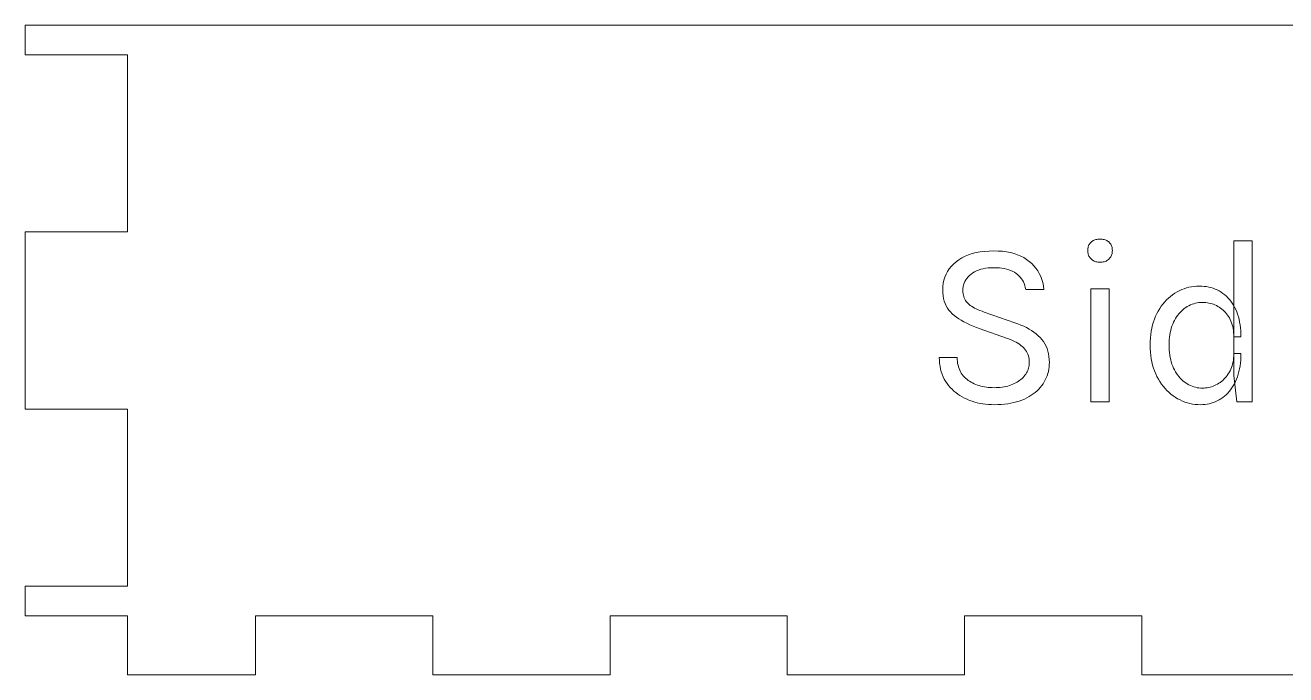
# Model space of a CAD drawing. Extents: x 3 to 334, y 3 to 234.
# Drawn here: x 212 to 276, y 3 to 36 of the extents above; entities that cross this region are included whole.
import ezdxf

# ---------------------------------------------------------------- set-up
doc = ezdxf.new("R2010")
doc.units = 0
doc.layers.get('0').update_dxf_attribs({"lineweight": 0})

msp = doc.modelspace()

# ---------------------------------------------------------------- linework, layer by layer
for p, q in [((217.196, 36), (212, 36)), ((212, 36), (212, 34.5)), ((329.202, 36), (217.196, 36)), ((212, 34.5), (217.196, 34.5)), ((217.196, 34.5), (217.196, 25.5)), ((217.196, 25.5), (212, 25.5)), ((212, 25.5), (212, 16.5)), ((266.093, 24.946), (266.125, 24.978)), ((266.125, 24.978), (266.16, 25.008)), ((266.16, 25.008), (266.197, 25.034)), ((266.197, 25.034), (266.237, 25.058)), ((266.237, 25.058), (266.279, 25.078)), ((266.279, 25.078), (266.323, 25.095)), ((266.323, 25.095), (266.37, 25.109)), ((266.37, 25.109), (266.419, 25.12)), ((266.419, 25.12), (266.471, 25.128)), ((266.471, 25.128), (266.525, 25.132)), ((266.525, 25.132), (266.581, 25.134)), ((266.581, 25.134), (266.581, 25.134)), ((266.581, 25.134), (266.638, 25.132)), ((266.638, 25.132), (266.692, 25.128)), ((266.692, 25.128), (266.743, 25.12)), ((266.743, 25.12), (266.792, 25.109)), ((266.792, 25.109), (266.839, 25.095)), ((266.839, 25.095), (266.884, 25.078)), ((266.884, 25.078), (266.926, 25.058)), ((266.926, 25.058), (266.965, 25.034)), ((266.965, 25.034), (267.002, 25.008)), ((267.002, 25.008), (267.037, 24.978)), ((267.037, 24.978), (267.069, 24.946)), ((273.373, 18.21), (273.373, 25.05)), ((273.373, 25.05), (274.309, 25.05)), ((274.309, 25.05), (274.309, 16.866)), ((259.726, 24.264), (259.901, 24.335)), ((259.901, 24.335), (260.087, 24.396)), ((260.087, 24.396), (260.284, 24.446)), ((260.284, 24.446), (260.493, 24.484)), ((260.493, 24.484), (260.713, 24.512)), ((260.713, 24.512), (260.944, 24.528)), ((260.944, 24.528), (261.187, 24.534)), ((261.187, 24.534), (261.187, 24.534)), ((261.187, 24.534), (261.413, 24.529)), ((261.413, 24.529), (261.628, 24.513)), ((261.628, 24.513), (261.833, 24.486)), ((261.833, 24.486), (262.028, 24.449)), ((262.028, 24.449), (262.213, 24.401)), ((262.213, 24.401), (262.388, 24.343)), ((262.388, 24.343), (262.553, 24.274)), ((265.957, 24.558), (265.959, 24.61)), ((265.959, 24.505), (265.957, 24.558)), ((265.957, 24.558), (265.957, 24.558)), ((265.959, 24.61), (265.964, 24.659)), ((265.964, 24.454), (265.959, 24.505)), ((265.964, 24.659), (265.972, 24.707)), ((265.972, 24.405), (265.964, 24.454)), ((265.972, 24.707), (265.984, 24.752)), ((265.984, 24.359), (265.972, 24.405)), ((265.984, 24.752), (265.999, 24.795)), ((265.999, 24.314), (265.984, 24.359)), ((265.999, 24.795), (266.018, 24.836)), ((266.018, 24.836), (266.04, 24.875)), ((266.04, 24.875), (266.065, 24.911)), ((266.065, 24.911), (266.093, 24.946)), ((267.069, 24.946), (267.098, 24.911)), ((267.098, 24.911), (267.123, 24.875)), ((267.123, 24.875), (267.145, 24.836)), ((267.145, 24.836), (267.163, 24.795)), ((267.163, 24.795), (267.178, 24.752)), ((267.178, 24.359), (267.163, 24.314)), ((267.178, 24.752), (267.19, 24.707)), ((267.19, 24.405), (267.178, 24.359)), ((267.19, 24.707), (267.198, 24.659)), ((267.198, 24.454), (267.19, 24.405)), ((267.198, 24.659), (267.204, 24.61)), ((267.204, 24.505), (267.198, 24.454)), ((267.204, 24.61), (267.205, 24.558)), ((267.205, 24.558), (267.204, 24.505)), ((267.205, 24.558), (267.205, 24.558)), ((258.926, 23.622), (259.027, 23.748)), ((259.027, 23.748), (259.142, 23.868)), ((259.142, 23.868), (259.27, 23.982)), ((259.27, 23.982), (259.411, 24.087)), ((259.411, 24.087), (259.563, 24.181)), ((259.563, 24.181), (259.726, 24.264)), ((262.553, 24.274), (262.708, 24.194)), ((262.708, 24.194), (262.853, 24.104)), ((262.853, 24.104), (262.987, 24.003)), ((262.987, 24.003), (263.111, 23.893)), ((263.111, 23.893), (263.224, 23.776)), ((263.224, 23.776), (263.326, 23.652)), ((266.018, 24.272), (265.999, 24.314)), ((266.04, 24.231), (266.018, 24.272)), ((266.065, 24.193), (266.04, 24.231)), ((266.093, 24.157), (266.065, 24.193)), ((266.125, 24.123), (266.093, 24.157)), ((266.16, 24.092), (266.125, 24.123)), ((266.197, 24.064), (266.16, 24.092)), ((266.237, 24.039), (266.197, 24.064)), ((266.279, 24.017), (266.237, 24.039)), ((266.323, 23.999), (266.279, 24.017)), ((266.37, 23.984), (266.323, 23.999)), ((266.419, 23.973), (266.37, 23.984)), ((266.471, 23.965), (266.419, 23.973)), ((266.525, 23.96), (266.471, 23.965)), ((266.581, 23.958), (266.525, 23.96)), ((266.638, 23.96), (266.581, 23.958)), ((266.581, 23.958), (266.581, 23.958)), ((266.581, 23.958), (266.581, 23.958)), ((266.692, 23.965), (266.638, 23.96)), ((266.743, 23.973), (266.692, 23.965)), ((266.792, 23.984), (266.743, 23.973)), ((266.839, 23.999), (266.792, 23.984)), ((266.884, 24.017), (266.839, 23.999)), ((266.926, 24.039), (266.884, 24.017)), ((266.965, 24.064), (266.926, 24.039)), ((267.002, 24.092), (266.965, 24.064)), ((267.037, 24.123), (267.002, 24.092)), ((267.069, 24.157), (267.037, 24.123)), ((267.098, 24.193), (267.069, 24.157)), ((267.123, 24.231), (267.098, 24.193)), ((267.145, 24.272), (267.123, 24.231)), ((267.163, 24.314), (267.145, 24.272)), ((258.622, 22.891), (258.656, 23.05)), ((258.656, 23.05), (258.703, 23.203)), ((258.703, 23.203), (258.764, 23.349)), ((258.764, 23.349), (258.838, 23.489)), ((258.838, 23.489), (258.926, 23.622)), ((259.764, 23.06), (259.719, 22.979)), ((259.818, 23.138), (259.764, 23.06)), ((259.88, 23.213), (259.818, 23.138)), ((259.951, 23.284), (259.88, 23.213)), ((260.029, 23.352), (259.951, 23.284)), ((260.115, 23.415), (260.029, 23.352)), ((260.208, 23.471), (260.115, 23.415)), ((260.307, 23.52), (260.208, 23.471)), ((260.413, 23.563), (260.307, 23.52)), ((260.526, 23.599), (260.413, 23.563)), ((260.645, 23.629), (260.526, 23.599)), ((260.771, 23.652), (260.645, 23.629)), ((260.903, 23.669), (260.771, 23.652)), ((261.042, 23.679), (260.903, 23.669)), ((261.187, 23.682), (261.042, 23.679)), ((261.33, 23.679), (261.187, 23.682)), ((261.187, 23.682), (261.187, 23.682)), ((261.467, 23.67), (261.33, 23.679)), ((261.596, 23.656), (261.467, 23.67)), ((261.72, 23.635), (261.596, 23.656)), ((261.836, 23.609), (261.72, 23.635)), ((261.946, 23.577), (261.836, 23.609)), ((262.049, 23.539), (261.946, 23.577)), ((262.145, 23.496), (262.049, 23.539)), ((262.235, 23.446), (262.145, 23.496)), ((262.318, 23.391), (262.235, 23.446)), ((262.395, 23.33), (262.318, 23.391)), ((262.465, 23.265), (262.395, 23.33)), ((262.53, 23.196), (262.465, 23.265)), ((262.588, 23.121), (262.53, 23.196)), ((262.64, 23.042), (262.588, 23.121)), ((263.326, 23.652), (263.417, 23.52)), ((263.417, 23.52), (263.497, 23.381)), ((263.497, 23.381), (263.566, 23.235)), ((263.566, 23.235), (263.624, 23.082)), ((263.624, 23.082), (263.671, 22.921)), ((258.595, 22.554), (258.602, 22.726)), ((258.6, 22.401), (258.595, 22.554)), ((258.595, 22.554), (258.595, 22.554)), ((258.602, 22.726), (258.622, 22.891)), ((259.619, 22.617), (259.615, 22.518)), ((259.615, 22.518), (259.615, 22.518)), ((259.615, 22.518), (259.618, 22.437)), ((259.618, 22.437), (259.626, 22.359)), ((259.632, 22.713), (259.619, 22.617)), ((259.652, 22.805), (259.632, 22.713)), ((259.681, 22.893), (259.652, 22.805)), ((259.719, 22.979), (259.681, 22.893)), ((262.686, 22.959), (262.64, 23.042)), ((262.725, 22.87), (262.686, 22.959)), ((262.759, 22.778), (262.725, 22.87)), ((262.786, 22.68), (262.759, 22.778)), ((262.807, 22.578), (262.786, 22.68)), ((263.731, 22.578), (262.807, 22.578)), ((263.671, 22.921), (263.706, 22.753)), ((263.706, 22.753), (263.731, 22.578)), ((263.731, 22.578), (263.731, 22.578)), ((266.113, 16.866), (266.113, 22.614)), ((266.113, 22.614), (267.049, 22.614)), ((267.049, 22.614), (267.049, 16.866)), ((270.376, 22.383), (270.491, 22.452)), ((270.491, 22.452), (270.607, 22.514)), ((270.607, 22.514), (270.726, 22.568)), ((270.726, 22.568), (270.848, 22.615)), ((270.848, 22.615), (270.971, 22.655)), ((270.971, 22.655), (271.097, 22.688)), ((271.097, 22.688), (271.224, 22.713)), ((271.224, 22.713), (271.354, 22.731)), ((271.354, 22.731), (271.487, 22.742)), ((271.487, 22.742), (271.621, 22.746)), ((271.621, 22.746), (271.621, 22.746)), ((271.621, 22.746), (271.746, 22.743)), ((271.746, 22.743), (271.867, 22.734)), ((271.867, 22.734), (271.985, 22.718)), ((271.985, 22.718), (272.101, 22.697)), ((272.101, 22.697), (272.213, 22.669)), ((272.213, 22.669), (272.322, 22.636)), ((272.322, 22.636), (272.428, 22.596)), ((272.428, 22.596), (272.531, 22.55)), ((272.531, 22.55), (272.631, 22.498)), ((272.631, 22.498), (272.728, 22.44)), ((272.728, 22.44), (272.821, 22.376)), ((258.614, 22.256), (258.6, 22.401)), ((258.638, 22.117), (258.614, 22.256)), ((258.672, 21.986), (258.638, 22.117)), ((258.715, 21.861), (258.672, 21.986)), ((258.768, 21.743), (258.715, 21.861)), ((259.626, 22.359), (259.639, 22.285)), ((259.639, 22.285), (259.657, 22.214)), ((259.657, 22.214), (259.68, 22.147)), ((259.68, 22.147), (259.709, 22.083)), ((259.709, 22.083), (259.743, 22.022)), ((259.743, 22.022), (259.782, 21.965)), ((259.782, 21.965), (259.827, 21.911)), ((259.827, 21.911), (259.876, 21.861)), ((259.876, 21.861), (259.931, 21.813)), ((259.931, 21.813), (259.992, 21.766)), ((259.992, 21.766), (260.06, 21.72)), ((269.693, 21.723), (269.777, 21.836)), ((269.777, 21.836), (269.865, 21.943)), ((269.865, 21.943), (269.959, 22.043)), ((269.959, 22.043), (270.056, 22.137)), ((270.056, 22.137), (270.158, 22.225)), ((270.158, 22.225), (270.265, 22.307)), ((270.265, 22.307), (270.376, 22.383)), ((271.174, 21.79), (271.092, 21.751)), ((271.257, 21.824), (271.174, 21.79)), ((271.341, 21.853), (271.257, 21.824)), ((271.428, 21.876), (271.341, 21.853)), ((271.516, 21.895), (271.428, 21.876)), ((271.605, 21.908), (271.516, 21.895)), ((271.696, 21.915), (271.605, 21.908)), ((271.789, 21.918), (271.696, 21.915)), ((271.871, 21.916), (271.789, 21.918)), ((271.789, 21.918), (271.789, 21.918)), ((271.953, 21.91), (271.871, 21.916)), ((272.033, 21.9), (271.953, 21.91)), ((272.112, 21.886), (272.033, 21.9)), ((272.19, 21.868), (272.112, 21.886)), ((272.267, 21.846), (272.19, 21.868)), ((272.342, 21.82), (272.267, 21.846)), ((272.417, 21.789), (272.342, 21.82)), ((272.491, 21.755), (272.417, 21.789)), ((272.821, 22.376), (272.91, 22.307)), ((272.91, 22.307), (272.995, 22.232)), ((272.995, 22.232), (273.076, 22.152)), ((273.076, 22.152), (273.152, 22.066)), ((273.152, 22.066), (273.224, 21.976)), ((273.224, 21.976), (273.292, 21.879)), ((273.292, 21.879), (273.355, 21.778)), ((273.355, 21.778), (273.414, 21.671)), ((258.83, 21.633), (258.768, 21.743)), ((258.902, 21.529), (258.83, 21.633)), ((258.984, 21.432), (258.902, 21.529)), ((259.075, 21.342), (258.984, 21.432)), ((259.176, 21.257), (259.075, 21.342)), ((259.285, 21.173), (259.176, 21.257)), ((259.404, 21.091), (259.285, 21.173)), ((260.06, 21.72), (260.133, 21.675)), ((260.133, 21.675), (260.211, 21.631)), ((260.211, 21.631), (260.296, 21.588)), ((260.296, 21.588), (260.387, 21.546)), ((260.387, 21.546), (260.484, 21.505)), ((260.484, 21.505), (260.587, 21.465)), ((260.587, 21.465), (260.695, 21.426)), ((260.695, 21.426), (260.695, 21.426)), ((260.695, 21.426), (262.255, 20.886)), ((269.344, 21.069), (269.402, 21.211)), ((269.402, 21.211), (269.467, 21.348)), ((269.467, 21.348), (269.538, 21.479)), ((269.538, 21.479), (269.613, 21.604)), ((269.613, 21.604), (269.693, 21.723)), ((270.469, 21.183), (270.415, 21.097)), ((270.526, 21.264), (270.469, 21.183)), ((270.586, 21.34), (270.526, 21.264)), ((270.65, 21.413), (270.586, 21.34)), ((270.716, 21.48), (270.65, 21.413)), ((270.786, 21.544), (270.716, 21.48)), ((270.858, 21.603), (270.786, 21.544)), ((270.934, 21.657), (270.858, 21.603)), ((271.012, 21.707), (270.934, 21.657)), ((271.092, 21.751), (271.012, 21.707)), ((272.563, 21.717), (272.491, 21.755)), ((272.634, 21.675), (272.563, 21.717)), ((272.702, 21.629), (272.634, 21.675)), ((272.767, 21.579), (272.702, 21.629)), ((272.83, 21.526), (272.767, 21.579)), ((272.889, 21.469), (272.83, 21.526)), ((272.947, 21.408), (272.889, 21.469)), ((273.001, 21.343), (272.947, 21.408)), ((273.053, 21.274), (273.001, 21.343)), ((273.102, 21.202), (273.053, 21.274)), ((273.148, 21.126), (273.102, 21.202)), ((273.191, 21.046), (273.148, 21.126)), ((273.414, 21.671), (273.469, 21.558)), ((273.469, 21.558), (273.519, 21.44)), ((273.519, 21.44), (273.564, 21.318)), ((273.564, 21.318), (273.604, 21.191)), ((273.604, 21.191), (273.638, 21.059)), ((259.532, 21.012), (259.404, 21.091)), ((259.669, 20.934), (259.532, 21.012)), ((259.815, 20.858), (259.669, 20.934)), ((259.971, 20.784), (259.815, 20.858)), ((260.135, 20.712), (259.971, 20.784)), ((260.309, 20.642), (260.135, 20.712)), ((260.491, 20.574), (260.309, 20.642)), ((261.823, 20.106), (260.491, 20.574)), ((262.255, 20.886), (262.414, 20.83)), ((262.414, 20.83), (262.566, 20.769)), ((262.566, 20.769), (262.711, 20.705)), ((262.711, 20.705), (262.849, 20.635)), ((262.849, 20.635), (262.98, 20.562)), ((262.98, 20.562), (263.105, 20.484)), ((269.18, 20.453), (269.211, 20.614)), ((269.211, 20.614), (269.248, 20.771)), ((269.248, 20.771), (269.293, 20.923)), ((269.293, 20.923), (269.344, 21.069)), ((270.168, 20.496), (270.143, 20.383)), ((270.198, 20.606), (270.168, 20.496)), ((270.233, 20.712), (270.198, 20.606)), ((270.272, 20.815), (270.233, 20.712)), ((270.316, 20.913), (270.272, 20.815)), ((270.364, 21.007), (270.316, 20.913)), ((270.415, 21.097), (270.364, 21.007)), ((273.229, 20.963), (273.191, 21.046)), ((273.263, 20.876), (273.229, 20.963)), ((273.292, 20.785), (273.263, 20.876)), ((273.317, 20.691), (273.292, 20.785)), ((273.337, 20.593), (273.317, 20.691)), ((273.353, 20.492), (273.337, 20.593)), ((273.364, 20.387), (273.353, 20.492)), ((273.638, 21.059), (273.667, 20.922)), ((273.667, 20.922), (273.691, 20.78)), ((273.691, 20.78), (273.709, 20.634)), ((273.709, 20.634), (273.723, 20.483)), ((261.936, 20.068), (261.823, 20.106)), ((261.823, 20.106), (261.823, 20.106)), ((262.042, 20.027), (261.936, 20.068)), ((262.143, 19.984), (262.042, 20.027)), ((262.239, 19.939), (262.143, 19.984)), ((262.329, 19.892), (262.239, 19.939)), ((262.413, 19.843), (262.329, 19.892)), ((263.105, 20.484), (263.223, 20.402)), ((263.223, 20.402), (263.334, 20.316)), ((263.334, 20.316), (263.439, 20.225)), ((263.439, 20.225), (263.536, 20.13)), ((263.536, 20.13), (263.626, 20.03)), ((263.626, 20.03), (263.706, 19.924)), ((263.706, 19.924), (263.776, 19.812)), ((269.125, 19.758), (269.129, 19.939)), ((269.129, 19.939), (269.139, 20.115)), ((269.139, 20.115), (269.156, 20.287)), ((269.156, 20.287), (269.18, 20.453)), ((270.088, 19.891), (270.085, 19.758)), ((270.094, 20.019), (270.088, 19.891)), ((270.106, 20.144), (270.094, 20.019)), ((270.122, 20.265), (270.106, 20.144)), ((270.143, 20.383), (270.122, 20.265)), ((273.371, 20.278), (273.364, 20.387)), ((273.373, 20.166), (273.371, 20.278)), ((273.733, 20.166), (273.373, 20.166)), ((273.723, 20.483), (273.731, 20.327)), ((273.731, 20.327), (273.733, 20.166)), ((273.733, 20.166), (273.733, 20.166)), ((262.491, 19.791), (262.413, 19.843)), ((262.564, 19.737), (262.491, 19.791)), ((262.632, 19.681), (262.564, 19.737)), ((262.693, 19.623), (262.632, 19.681)), ((262.749, 19.562), (262.693, 19.623)), ((262.799, 19.497), (262.749, 19.562)), ((262.843, 19.428), (262.799, 19.497)), ((262.881, 19.356), (262.843, 19.428)), ((262.914, 19.28), (262.881, 19.356)), ((262.94, 19.201), (262.914, 19.28)), ((263.776, 19.812), (263.838, 19.695)), ((263.838, 19.695), (263.889, 19.572)), ((263.889, 19.572), (263.932, 19.443)), ((263.932, 19.443), (263.965, 19.308)), ((263.965, 19.308), (263.988, 19.168)), ((269.129, 19.576), (269.125, 19.758)), ((269.125, 19.758), (269.125, 19.758)), ((269.139, 19.398), (269.129, 19.576)), ((269.157, 19.225), (269.139, 19.398)), ((269.181, 19.058), (269.157, 19.225)), ((270.085, 19.758), (270.085, 19.758)), ((270.085, 19.758), (270.088, 19.623)), ((270.088, 19.623), (270.094, 19.492)), ((270.094, 19.492), (270.106, 19.365)), ((270.106, 19.365), (270.122, 19.242)), ((270.122, 19.242), (270.143, 19.122)), ((273.364, 19.097), (273.371, 19.204)), ((273.371, 19.204), (273.373, 19.314)), ((273.373, 19.314), (273.373, 19.314)), ((273.373, 19.314), (273.733, 19.314)), ((273.733, 19.314), (273.73, 19.15)), ((258.421, 18.967), (258.415, 19.122)), ((258.415, 19.122), (258.415, 19.122)), ((258.415, 19.122), (259.327, 19.122)), ((258.435, 18.818), (258.421, 18.967)), ((258.456, 18.673), (258.435, 18.818)), ((258.484, 18.534), (258.456, 18.673)), ((259.327, 19.122), (259.33, 19.018)), ((259.33, 19.018), (259.338, 18.918)), ((259.338, 18.918), (259.35, 18.822)), ((259.35, 18.822), (259.368, 18.73)), ((259.368, 18.73), (259.392, 18.641)), ((259.392, 18.641), (259.42, 18.556)), ((262.932, 18.518), (262.952, 18.582)), ((262.961, 19.118), (262.94, 19.201)), ((262.952, 18.582), (262.968, 18.646)), ((262.975, 19.031), (262.961, 19.118)), ((262.968, 18.646), (262.978, 18.711)), ((262.984, 18.94), (262.975, 19.031)), ((262.978, 18.711), (262.985, 18.778)), ((262.987, 18.846), (262.984, 18.94)), ((262.985, 18.778), (262.987, 18.846)), ((262.987, 18.846), (262.987, 18.846)), ((263.994, 18.635), (263.978, 18.52)), ((263.988, 19.168), (264.003, 19.022)), ((264.004, 18.751), (263.994, 18.635)), ((264.003, 19.022), (264.007, 18.87)), ((264.007, 18.87), (264.004, 18.751)), ((264.007, 18.87), (264.007, 18.87)), ((269.212, 18.895), (269.181, 19.058)), ((269.25, 18.737), (269.212, 18.895)), ((269.296, 18.583), (269.25, 18.737)), ((269.348, 18.435), (269.296, 18.583)), ((270.143, 19.122), (270.168, 19.006)), ((270.168, 19.006), (270.198, 18.894)), ((270.198, 18.894), (270.233, 18.786)), ((270.233, 18.786), (270.272, 18.682)), ((270.272, 18.682), (270.316, 18.582)), ((270.316, 18.582), (270.364, 18.486)), ((273.223, 18.527), (273.259, 18.614)), ((273.259, 18.614), (273.289, 18.704)), ((273.289, 18.704), (273.315, 18.797)), ((273.315, 18.797), (273.336, 18.894)), ((273.336, 18.894), (273.352, 18.994)), ((273.352, 18.994), (273.364, 19.097)), ((273.69, 18.688), (273.665, 18.544)), ((273.709, 18.837), (273.69, 18.688)), ((273.722, 18.991), (273.709, 18.837)), ((273.73, 19.15), (273.722, 18.991)), ((258.52, 18.399), (258.484, 18.534)), ((258.564, 18.27), (258.52, 18.399)), ((258.614, 18.145), (258.564, 18.27)), ((258.672, 18.026), (258.614, 18.145)), ((258.738, 17.911), (258.672, 18.026)), ((259.42, 18.556), (259.454, 18.475)), ((259.454, 18.475), (259.492, 18.398)), ((259.492, 18.398), (259.536, 18.325)), ((259.536, 18.325), (259.585, 18.255)), ((259.585, 18.255), (259.638, 18.189)), ((259.638, 18.189), (259.695, 18.126)), ((259.695, 18.126), (259.755, 18.067)), ((259.755, 18.067), (259.818, 18.012)), ((259.818, 18.012), (259.885, 17.959)), ((259.885, 17.959), (259.955, 17.911)), ((262.44, 17.917), (262.503, 17.962)), ((262.503, 17.962), (262.564, 18.009)), ((262.564, 18.009), (262.62, 18.058)), ((262.62, 18.058), (262.673, 18.109)), ((262.673, 18.109), (262.723, 18.163)), ((262.723, 18.163), (262.768, 18.219)), ((262.768, 18.219), (262.81, 18.277)), ((262.81, 18.277), (262.847, 18.335)), ((262.847, 18.335), (262.88, 18.395)), ((262.88, 18.395), (262.908, 18.456)), ((262.908, 18.456), (262.932, 18.518)), ((263.802, 17.983), (263.747, 17.882)), ((263.85, 18.086), (263.802, 17.983)), ((263.892, 18.191), (263.85, 18.086)), ((263.927, 18.299), (263.892, 18.191)), ((263.956, 18.408), (263.927, 18.299)), ((263.978, 18.52), (263.956, 18.408)), ((269.407, 18.292), (269.348, 18.435)), ((269.473, 18.153), (269.407, 18.292)), ((269.545, 18.02), (269.473, 18.153)), ((269.622, 17.893), (269.545, 18.02)), ((270.364, 18.486), (270.415, 18.394)), ((270.415, 18.394), (270.469, 18.307)), ((270.469, 18.307), (270.526, 18.225)), ((270.526, 18.225), (270.586, 18.147)), ((270.586, 18.147), (270.65, 18.074)), ((270.65, 18.074), (270.716, 18.005)), ((270.716, 18.005), (270.786, 17.941)), ((270.786, 17.941), (270.858, 17.881)), ((272.748, 17.905), (272.812, 17.959)), ((272.812, 17.959), (272.873, 18.017)), ((272.873, 18.017), (272.931, 18.079)), ((272.931, 18.079), (272.987, 18.144)), ((272.987, 18.144), (273.04, 18.213)), ((273.04, 18.213), (273.091, 18.286)), ((273.091, 18.286), (273.139, 18.363)), ((273.139, 18.363), (273.184, 18.443)), ((273.184, 18.443), (273.223, 18.527)), ((273.529, 16.866), (273.373, 18.21)), ((273.512, 18.019), (273.46, 17.901)), ((273.558, 18.143), (273.512, 18.019)), ((273.599, 18.271), (273.558, 18.143)), ((273.635, 18.405), (273.599, 18.271)), ((273.665, 18.544), (273.635, 18.405)), ((258.811, 17.802), (258.738, 17.911)), ((258.89, 17.698), (258.811, 17.802)), ((258.975, 17.599), (258.89, 17.698)), ((259.064, 17.505), (258.975, 17.599)), ((259.158, 17.417), (259.064, 17.505)), ((259.257, 17.333), (259.158, 17.417)), ((259.361, 17.255), (259.257, 17.333)), ((259.955, 17.911), (260.029, 17.866)), ((260.029, 17.866), (260.106, 17.824)), ((260.106, 17.824), (260.186, 17.786)), ((260.186, 17.786), (260.269, 17.751)), ((260.269, 17.751), (260.355, 17.72)), ((260.355, 17.72), (260.443, 17.692)), ((260.443, 17.692), (260.532, 17.667)), ((260.532, 17.667), (260.622, 17.645)), ((260.622, 17.645), (260.715, 17.627)), ((260.715, 17.627), (260.808, 17.612)), ((260.808, 17.612), (260.904, 17.601)), ((260.904, 17.601), (261.001, 17.593)), ((261.001, 17.593), (261.099, 17.588)), ((261.099, 17.588), (261.199, 17.586)), ((261.199, 17.586), (261.307, 17.588)), ((261.199, 17.586), (261.199, 17.586)), ((261.307, 17.588), (261.412, 17.593)), ((261.412, 17.593), (261.514, 17.602)), ((261.514, 17.602), (261.613, 17.614)), ((261.613, 17.614), (261.709, 17.63)), ((261.709, 17.63), (261.803, 17.649)), ((261.803, 17.649), (261.893, 17.671)), ((261.893, 17.671), (261.981, 17.697)), ((261.981, 17.697), (262.065, 17.727)), ((262.065, 17.727), (262.147, 17.76)), ((262.147, 17.76), (262.226, 17.796)), ((262.226, 17.796), (262.301, 17.834)), ((262.301, 17.834), (262.372, 17.874)), ((262.372, 17.874), (262.44, 17.917)), ((263.289, 17.348), (263.192, 17.272)), ((263.381, 17.427), (263.289, 17.348)), ((263.466, 17.51), (263.381, 17.427)), ((263.546, 17.598), (263.466, 17.51)), ((263.619, 17.689), (263.546, 17.598)), ((263.686, 17.784), (263.619, 17.689)), ((263.747, 17.882), (263.686, 17.784)), ((269.703, 17.772), (269.622, 17.893)), ((269.789, 17.657), (269.703, 17.772)), ((269.88, 17.549), (269.789, 17.657)), ((269.975, 17.446), (269.88, 17.549)), ((270.075, 17.35), (269.975, 17.446)), ((270.18, 17.259), (270.075, 17.35)), ((270.858, 17.881), (270.934, 17.826)), ((270.934, 17.826), (271.012, 17.776)), ((271.012, 17.776), (271.092, 17.731)), ((271.092, 17.731), (271.174, 17.691)), ((271.174, 17.691), (271.257, 17.657)), ((271.257, 17.657), (271.341, 17.628)), ((271.341, 17.628), (271.428, 17.604)), ((271.428, 17.604), (271.516, 17.586)), ((271.516, 17.586), (271.605, 17.573)), ((271.605, 17.573), (271.696, 17.565)), ((271.696, 17.565), (271.789, 17.562)), ((271.789, 17.562), (271.867, 17.564)), ((271.789, 17.562), (271.789, 17.562)), ((271.867, 17.564), (271.944, 17.57)), ((271.944, 17.57), (272.021, 17.58)), ((272.021, 17.58), (272.097, 17.595)), ((272.097, 17.595), (272.172, 17.613)), ((272.172, 17.613), (272.247, 17.635)), ((272.247, 17.635), (272.322, 17.662)), ((272.322, 17.662), (272.396, 17.693)), ((272.396, 17.693), (272.469, 17.727)), ((272.469, 17.727), (272.542, 17.766)), ((272.542, 17.766), (272.614, 17.809)), ((272.614, 17.809), (272.682, 17.855)), ((272.682, 17.855), (272.748, 17.905)), ((273.063, 17.307), (272.984, 17.227)), ((273.139, 17.392), (273.063, 17.307)), ((273.211, 17.482), (273.139, 17.392)), ((273.279, 17.579), (273.211, 17.482)), ((273.343, 17.681), (273.279, 17.579)), ((273.404, 17.788), (273.343, 17.681)), ((273.46, 17.901), (273.404, 17.788)), ((259.469, 17.182), (259.361, 17.255)), ((259.583, 17.115), (259.469, 17.182)), ((259.702, 17.052), (259.583, 17.115)), ((259.825, 16.995), (259.702, 17.052)), ((259.952, 16.943), (259.825, 16.995)), ((260.082, 16.897), (259.952, 16.943)), ((260.215, 16.856), (260.082, 16.897)), ((260.349, 16.82), (260.215, 16.856)), ((260.487, 16.79), (260.349, 16.82)), ((260.627, 16.766), (260.487, 16.79)), ((260.769, 16.747), (260.627, 16.766)), ((260.914, 16.733), (260.769, 16.747)), ((261.061, 16.725), (260.914, 16.733)), ((261.211, 16.722), (261.061, 16.725)), ((261.39, 16.725), (261.211, 16.722)), ((261.211, 16.722), (261.211, 16.722)), ((261.211, 16.722), (261.211, 16.722)), ((261.562, 16.734), (261.39, 16.725)), ((261.729, 16.748), (261.562, 16.734)), ((261.891, 16.768), (261.729, 16.748)), ((262.047, 16.794), (261.891, 16.768)), ((262.197, 16.826), (262.047, 16.794)), ((262.341, 16.863), (262.197, 16.826)), ((262.48, 16.906), (262.341, 16.863)), ((262.614, 16.955), (262.48, 16.906)), ((262.741, 17.01), (262.614, 16.955)), ((262.863, 17.07), (262.741, 17.01)), ((262.979, 17.133), (262.863, 17.07)), ((263.088, 17.201), (262.979, 17.133)), ((263.192, 17.272), (263.088, 17.201)), ((267.049, 16.866), (266.113, 16.866)), ((267.049, 16.866), (267.049, 16.866)), ((270.289, 17.175), (270.18, 17.259)), ((270.403, 17.097), (270.289, 17.175)), ((270.521, 17.026), (270.403, 17.097)), ((270.641, 16.962), (270.521, 17.026)), ((270.763, 16.906), (270.641, 16.962)), ((270.887, 16.857), (270.763, 16.906)), ((271.014, 16.816), (270.887, 16.857)), ((271.143, 16.782), (271.014, 16.816)), ((271.274, 16.756), (271.143, 16.782)), ((271.407, 16.737), (271.274, 16.756)), ((271.543, 16.726), (271.407, 16.737)), ((271.681, 16.722), (271.543, 16.726)), ((271.795, 16.725), (271.681, 16.722)), ((271.681, 16.722), (271.681, 16.722)), ((271.681, 16.722), (271.681, 16.722)), ((271.907, 16.734), (271.795, 16.725)), ((272.017, 16.749), (271.907, 16.734)), ((272.124, 16.77), (272.017, 16.749)), ((272.229, 16.797), (272.124, 16.77)), ((272.332, 16.83), (272.229, 16.797)), ((272.433, 16.869), (272.332, 16.83)), ((272.532, 16.914), (272.433, 16.869)), ((272.628, 16.965), (272.532, 16.914)), ((272.722, 17.022), (272.628, 16.965)), ((272.813, 17.085), (272.722, 17.022)), ((272.901, 17.153), (272.813, 17.085)), ((272.984, 17.227), (272.901, 17.153)), ((274.309, 16.866), (273.529, 16.866)), ((274.309, 16.866), (274.309, 16.866)), ((212, 16.5), (217.196, 16.5)), ((217.196, 16.5), (217.196, 7.5)), ((217.196, 7.5), (212, 7.5)), ((212, 7.5), (212, 6)), ((212, 6), (217.196, 6)), ((217.196, 6), (217.196, 3)), ((223.699, 3), (223.699, 6)), ((223.699, 6), (232.699, 6)), ((232.699, 6), (232.699, 3)), ((241.699, 3), (241.699, 6)), ((241.699, 6), (250.699, 6)), ((250.699, 6), (250.699, 3)), ((259.699, 3), (259.699, 6)), ((259.699, 6), (268.699, 6)), ((268.699, 6), (268.699, 3)), ((217.196, 3), (223.699, 3)), ((232.699, 3), (241.699, 3)), ((250.699, 3), (259.699, 3)), ((268.699, 3), (277.699, 3))]:
    msp.add_line(p, q)

doc.saveas('drawing.dxf')
